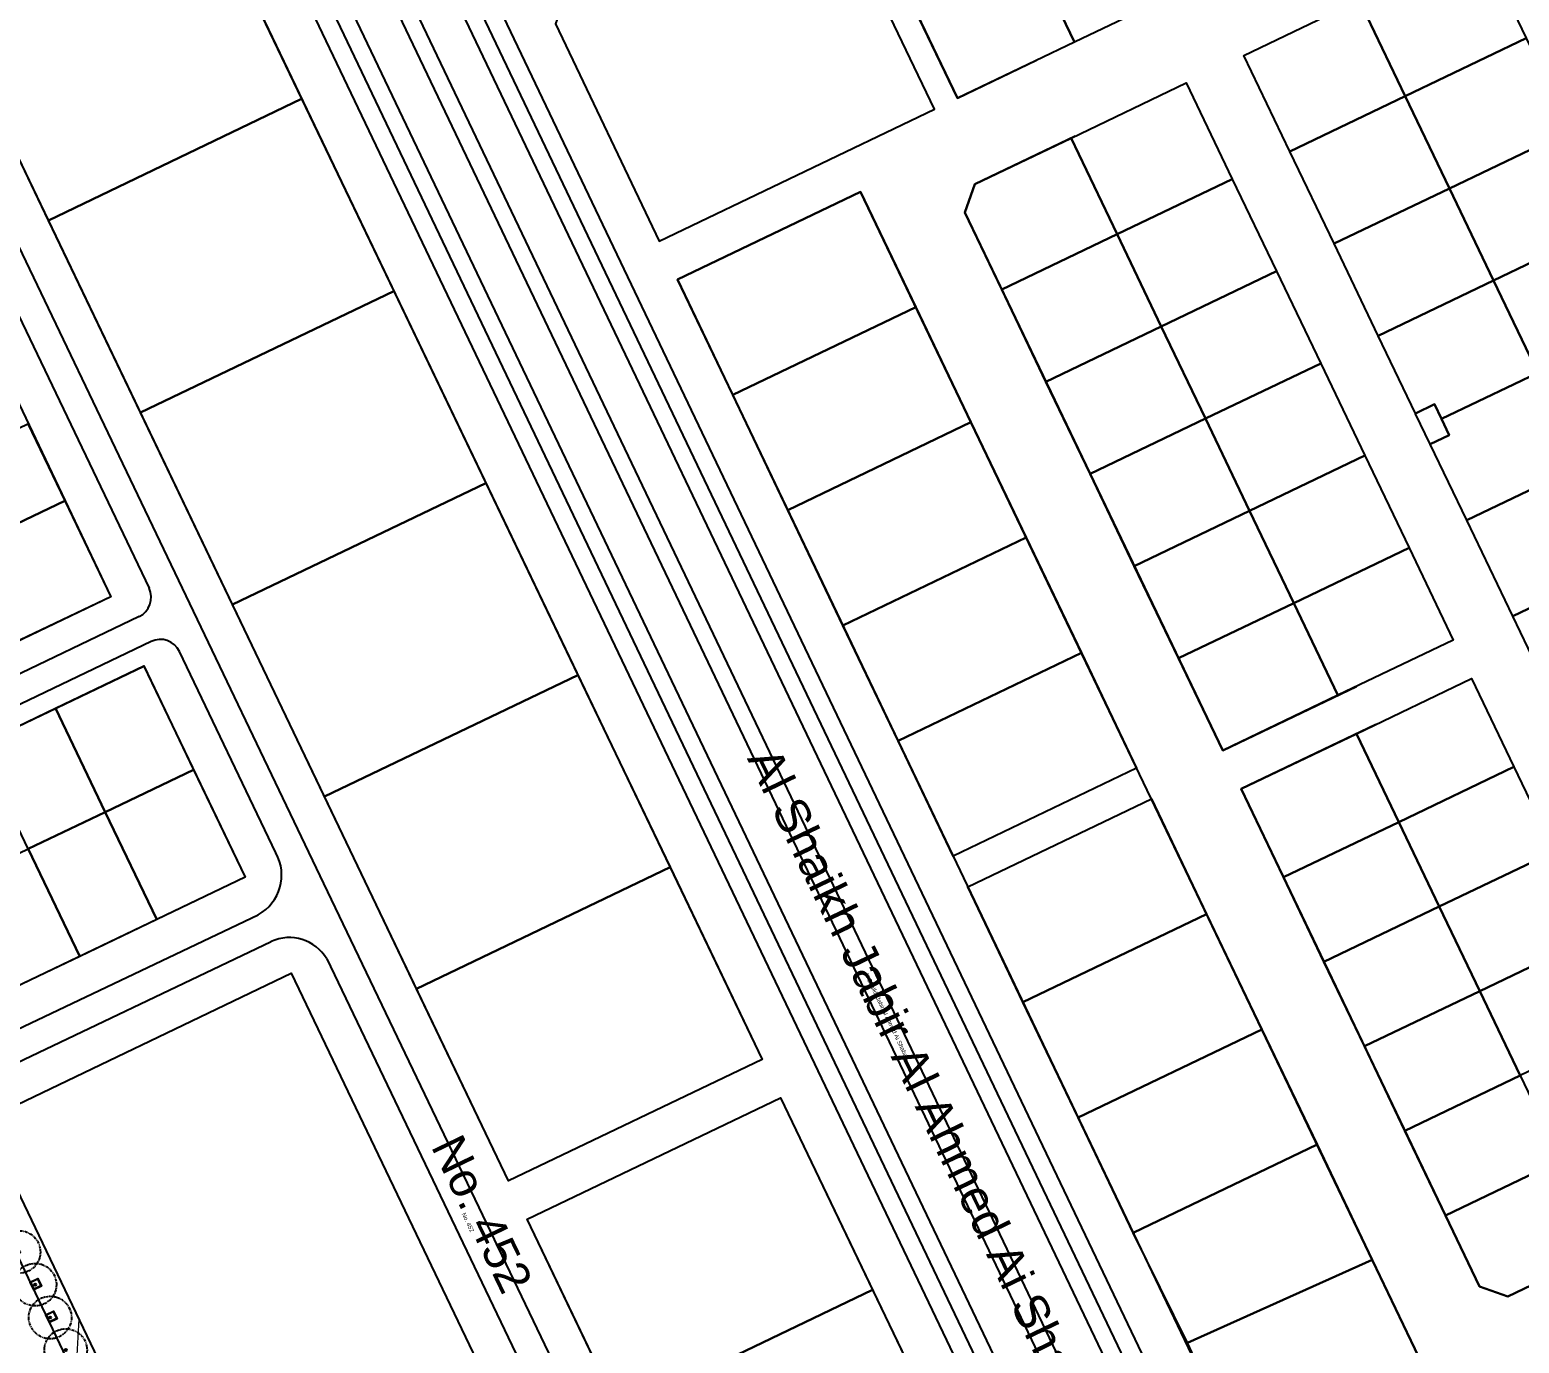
# Model space of a CAD drawing. Header units: metres. Extents: x 678805 to 1359287, y 2747329 to 5497370.
# Drawn here: x 679985.9 to 680335.4, y 2748784.8 to 2749093.1 of the extents above; entities that cross this region are included whole.
import ezdxf
from ezdxf.enums import TextEntityAlignment as Align

# ---------------------------------------------------------------- set-up
doc = ezdxf.new("R2010")
doc.units = ezdxf.units.M
for name, pattern in [('XREF_MON_EIT SUPPORT$0$HIDDEN', [0.375, 0.25, -0.125]), ('XREF_MON_EIT SUPPORT$0$LIM ACERAS$0$PHANTOM2', [1.25, 0.625, -0.125, 0.125, -0.125, 0.125, -0.125]), ('XREF_MON_GENERAL_LAYOUT$0$ACAD_ISO03W100', [30, 12, -18])]:
    doc.linetypes.add(name, pattern=pattern)
for name, color, linetype in [('00_XREF_TWQ_URBAN CONTEXT', 7, 'Continuous'), ('XREF_MON_EIT SUPPORT$0$01-TX-NOM Carrers-500', 253, 'Continuous'), ('XREF_MON_EIT SUPPORT$0$01-TX-NOM Carrers_1-2000', 8, 'Continuous'), ('XREF_MON_EIT SUPPORT$0$02-L-Material Change', 253, 'Continuous'), ('XREF_MON_EIT SUPPORT$0$L-Límite Acera', 9, 'Continuous'), ('XREF_MON_EIT SUPPORT$0$L-Límite Parcela', 5, 'Continuous'), ('XREF_MON_EIT SUPPORT$0$SL_TREE_CANOPY_', 254, 'XREF_MON_EIT SUPPORT$0$HIDDEN'), ('XREF_MON_EIT SUPPORT$0$SL_TREE_TRUNK_', 254, 'Continuous'), ('XREF_MON_EIT SUPPORT$0$SL_Trees_out_of_scope_', 254, 'Continuous'), ('XREF_MON_GENERAL_LAYOUT$0$00_Sorround Parcels', 252, 'XREF_MON_GENERAL_LAYOUT$0$ACAD_ISO03W100'), ('XREF_MON_URBAN CONTEXT$0$Parcel', 7, 'Continuous'), ('XREF_MON_URBAN CONTEXT$0$XREF_MON_EIT SUPPORT', 7, 'Continuous')]:
    doc.layers.add(name, color=color, linetype=linetype)
doc.layers.add('02-L-Waterfeatures 01', color=7, linetype='Continuous', true_color=0x4da6ff)
doc.layers.add('XREF_MON_GENERAL_LAYOUT$0$02-L-Level Curves 0.25-0.75m', color=33, linetype='Continuous', lineweight=5)
doc.styles.add('XREF_MON_EIT SUPPORT$0$Standard', font='arial.ttf')
doc.styles.add('XREF_MON_GENERAL_LAYOUT$0$Standard', font='arial.ttf')

# ---------------------------------------------------------------- blocks, each defined once
blk = doc.blocks.new('XREF_MON_EIT SUPPORT$0$ALCORQUE 1.8X1.8 con borde')
at = {"layer": 'XREF_MON_EIT SUPPORT$0$02-L-Material Change', "color": 254}
for points in [[(679587.39, 2748672.47), (679589.19, 2748673.33), (679590.05, 2748671.52), (679588.25, 2748670.66), (679587.39, 2748672.47)], [(679587.52, 2748672.42), (679589.14, 2748673.2), (679589.92, 2748671.57), (679588.29, 2748670.8), (679587.52, 2748672.42)]]:
    blk.add_lwpolyline(points, dxfattribs=at)
blk = doc.blocks.new('XREF_MON_EIT SUPPORT$0$trees_outofboundaries')
at = {"layer": 'XREF_MON_EIT SUPPORT$0$SL_TREE_TRUNK_'}
h = blk.add_hatch(color=256, dxfattribs=at)
h.dxf.hatch_style = 1
edge = h.paths.add_edge_path()
edge.add_arc((0, 0), 0.25, 0, 360)
at = {"layer": 'XREF_MON_EIT SUPPORT$0$SL_TREE_CANOPY_', "linetype": 'XREF_MON_EIT SUPPORT$0$LIM ACERAS$0$PHANTOM2'}
blk.add_circle((0, 0), 5, dxfattribs=at)
at = {"layer": 'XREF_MON_EIT SUPPORT$0$SL_TREE_TRUNK_'}
blk.add_circle((0, 0), 0.25, dxfattribs=at)
blk = doc.blocks.new('XREF_MON_EIT SUPPORT')
at = {"layer": 'XREF_MON_EIT SUPPORT$0$L-Límite Acera'}
for p, q in [((680357.4, 2748458.17), (679961.56, 2749287.19)), ((679881.57, 2749254.41), (680054.82, 2748892.74)), ((679907.52, 2749184.03), (680013.86, 2748962.04)), ((680011.51, 2748955.37), (679962.13, 2748931.71)), ((680014.32, 2748949.52), (679717.42, 2748807.29)), ((680043.63, 2748899.88), (680020.98, 2748947.17)), ((680054.82, 2748892.74), (680275.48, 2748432.1)), ((679972.84, 2748853.68), (680039.49, 2748885.39)), ((680055.55, 2748875.01), (680115.93, 2748748.97))]:
    blk.add_line(p, q, dxfattribs=at)
for points in [[(680393.49, 2748475.41), (679998, 2749303.72, -0.413894), (680002.71, 2749317.05), (680761.78, 2749680.5, -0.414588), (680775.12, 2749675.79), (680816.34, 2749589.43)], [(680389.61, 2748473.55), (679994.99, 2749300.06, 0.414214), (679992.32, 2749301), (679992.23, 2749300.96, 0.414214), (679991.29, 2749298.29), (680385.91, 2748471.79)], [(680377.25, 2748467.65), (679982.63, 2749294.14, 0.414214), (679979.96, 2749295.08), (679979.96, 2749295.08, 0.414214), (679979.02, 2749292.42), (680373.64, 2748465.93)], [(680364.98, 2748461.79), (679970.36, 2749288.26, 0.414533), (679967.69, 2749289.21), (679967.6, 2749289.16, 0.413894), (679966.66, 2749286.5), (680361.28, 2748460.02)]]:
    blk.add_lwpolyline(points, format="xyb", dxfattribs=at)
for points in [[(679975.86, 2748847.36), (680042.51, 2748879.08)], [(680033.75, 2748699.05), (679965.84, 2748841.26)]]:
    blk.add_lwpolyline(points, dxfattribs=at)
for centre, radius, start, end in [((680009.35, 2748959.88), 5, 295.5962, 25.5961), ((680016.48, 2748945.01), 5, 25.5961, 115.596), ((680034.3, 2748894.72), 10.67, 299.0849, 28.9563), ((680046.81, 2748869.93), 10.11, 30.1539, 115.1681)]:
    blk.add_arc(centre, radius, start, end, dxfattribs=at)
at = {"layer": 'XREF_MON_EIT SUPPORT$0$L-Límite Parcela'}
for points in [[(679925.44, 2749183.66), (679896.34, 2749244.4), (679901.04, 2749257.74), (679942.39, 2749277.53), (679955.73, 2749272.83), (680157.75, 2748851.43), (680098.24, 2748822.93), (679925.44, 2749183.66)], [(679955.73, 2749272.83), (680157.75, 2748851.43)], [(680157.75, 2748851.43), (680098.25, 2748822.91), (679896.34, 2749244.4)], [(680194.16, 2749140.74), (680177, 2749132.52), (680203.58, 2749077.06), (680222.15, 2749085.96)], [(680171.59, 2749129.93), (680111.6, 2749101.18), (680109.24, 2749094.51), (680133.6, 2749043.53), (680198.17, 2749074.47), (680171.59, 2749129.93)], [(680231.25, 2749068.14), (680207.71, 2749056.86), (680205.36, 2749050.19), (680265.85, 2748923.94), (680297.22, 2748938.97)], [(680180.84, 2749055.08), (680137.91, 2749034.51), (680271.35, 2748755.25), (680314.58, 2748775.96), (680180.84, 2749055.08)], [(679718.62, 2748802.94), (680012.63, 2748943.77)], [(680012.63, 2748943.77), (680036.39, 2748894.17)], [(680301.77, 2748930.06), (680270.18, 2748914.92), (680326.13, 2748798.13), (680332.8, 2748795.78), (680362.97, 2748810.24)], [(680036.39, 2748894.17), (679742.38, 2748753.33)], [(680287.05, 2748428.79), (680102.57, 2748813.89), (680162.07, 2748842.42), (680345.17, 2748460.48)]]:
    blk.add_lwpolyline(points, dxfattribs=at)
blk.add_lwpolyline([(679853.91, 2749159.36), (679899.63, 2749181.12), (680004.85, 2748960.01), (679959.13, 2748938.25)], close=True, dxfattribs=at)
at = {"layer": 'XREF_MON_EIT SUPPORT$0$02-L-Material Change', "color": 254, "rotation": 0.08615487837124504}
for p in [(4532.47, -892.09), (4536.13, -899.76)]:
    blk.add_blockref('XREF_MON_EIT SUPPORT$0$ALCORQUE 1.8X1.8 con borde', p, dxfattribs=at)
at = {"layer": 'XREF_MON_EIT SUPPORT$0$SL_Trees_out_of_scope_'}
for p in [(679983.34, 2748806.22), (679987.11, 2748798.55), (679990.64, 2748790.83), (679994.3, 2748783.2)]:
    blk.add_blockref('XREF_MON_EIT SUPPORT$0$trees_outofboundaries', p, dxfattribs=at)
at = {"layer": 'XREF_MON_EIT SUPPORT$0$01-TX-NOM Carrers-500', "ltscale": 0.3, "style": 'XREF_MON_EIT SUPPORT$0$Standard'}
for s, p in [('Al Shaikh Jabir Al Ahmed Ai Shaba', (680181.67, 2748871.57)), ('No. 452', (680087.18, 2748815.14))]:
    blk.add_text(s, height=1, rotation=295.6936, dxfattribs=at).set_placement(p)
at = {"layer": 'XREF_MON_EIT SUPPORT$0$01-TX-NOM Carrers_1-2000', "ltscale": 0.3, "style": 'XREF_MON_EIT SUPPORT$0$Standard'}
for s, p in [('Al Shaikh Jabir Al Ahmed Ai Shaba', (680154.15, 2748922.08)), ('No. 452', (680079.93, 2748831.04))]:
    blk.add_text(s, height=8, rotation=295.7375, dxfattribs=at).set_placement(p)
blk = doc.blocks.new('XREF_MON_URBAN CONTEXT')
at = {"layer": 'XREF_MON_URBAN CONTEXT$0$Parcel'}
for points in [[(680252.73, 2749100.61), (680231.08, 2749090.24), (680218.12, 2749117.29), (680239.76, 2749127.66), (680252.73, 2749100.61)], [(680049.67, 2749076.87), (679990.24, 2749048.38), (679968.64, 2749093.47), (680028.06, 2749121.95), (680049.67, 2749076.87)], [(680231.08, 2749090.24), (680203.58, 2749077.06), (680190.61, 2749104.11), (680204.59, 2749110.81), (680218.12, 2749117.29), (680231.08, 2749090.24)], [(680337.1, 2749091.14), (680308.69, 2749077.53), (680297.89, 2749100.07), (680326.3, 2749113.68), (680337.1, 2749091.14)], [(680308.69, 2749077.53), (680281.64, 2749064.56), (680270.84, 2749087.11), (680297.89, 2749100.07), (680308.69, 2749077.53)], [(680347.47, 2749069.49), (680319.07, 2749055.88), (680308.69, 2749077.53), (680337.1, 2749091.14), (680347.47, 2749069.49)], [(680268.11, 2749058.08), (680241.06, 2749045.12), (680230.26, 2749067.66), (680257.31, 2749080.63), (680268.11, 2749058.08)], [(680071.29, 2749031.78), (680011.84, 2749003.28), (679990.24, 2749048.38), (680049.67, 2749076.87), (680071.29, 2749031.78)], [(680319.07, 2749055.88), (680292.01, 2749042.92), (680281.64, 2749064.56), (680308.69, 2749077.53), (680319.07, 2749055.88)], [(680241.06, 2749045.12), (680214, 2749032.16), (680205.36, 2749050.19), (680207.71, 2749056.86), (680230.26, 2749067.66), (680241.06, 2749045.12)], [(680357.84, 2749047.85), (680329.44, 2749034.24), (680319.07, 2749055.88), (680347.47, 2749069.49), (680357.84, 2749047.85)], [(680278.48, 2749036.44), (680251.43, 2749023.47), (680241.06, 2749045.12), (680268.11, 2749058.08), (680278.48, 2749036.44)], [(680193.81, 2749028.02), (680150.85, 2749007.44), (680137.91, 2749034.51), (680180.84, 2749055.08), (680193.81, 2749028.02)], [(680329.44, 2749034.24), (680302.38, 2749021.28), (680292.01, 2749042.92), (680319.07, 2749055.88), (680329.44, 2749034.24)], [(680368.21, 2749026.21), (680339.81, 2749012.59), (680329.44, 2749034.24), (680357.84, 2749047.85), (680368.21, 2749026.21)], [(680251.43, 2749023.47), (680224.37, 2749010.51), (680214, 2749032.16), (680241.06, 2749045.12), (680251.43, 2749023.47)], [(680288.85, 2749014.79), (680261.8, 2749001.83), (680251.43, 2749023.47), (680278.48, 2749036.44), (680288.85, 2749014.79)], [(680339.81, 2749012.59), (680334.3, 2749009.96), (680317.23, 2749001.78), (680315.59, 2749005.2), (680311.12, 2749003.03), (680302.38, 2749021.28), (680329.44, 2749034.24), (680339.81, 2749012.59)], [(680092.9, 2748986.69), (680033.44, 2748958.19), (680011.84, 2749003.28), (680071.29, 2749031.78), (680092.9, 2748986.69)], [(680206.77, 2749000.97), (680163.78, 2748980.37), (680150.85, 2749007.44), (680193.81, 2749028.02), (680206.77, 2749000.97)], [(680261.8, 2749001.83), (680234.74, 2748988.87), (680224.37, 2749010.51), (680251.43, 2749023.47), (680261.8, 2749001.83)], [(680299.22, 2748993.15), (680272.17, 2748980.19), (680261.8, 2749001.83), (680288.85, 2749014.79), (680299.22, 2748993.15)], [(680350.18, 2748990.95), (680323.12, 2748977.99), (680314.57, 2748995.84), (680319.04, 2748997.99), (680317.23, 2749001.78), (680334.3, 2749009.96), (680339.81, 2749012.59), (680350.18, 2748990.95)], [(680317.23, 2749001.78), (680319.04, 2748997.99), (680314.57, 2748995.84), (680311.14, 2749003), (680311.17, 2749002.98), (680311.12, 2749003.03), (680315.59, 2749005.2), (680317.23, 2749001.78)], [(680219.73, 2748973.91), (680176.72, 2748953.3), (680163.78, 2748980.37), (680206.77, 2749000.97), (680219.73, 2748973.91)], [(680272.17, 2748980.19), (680245.11, 2748967.22), (680234.74, 2748988.87), (680261.8, 2749001.83), (680272.17, 2748980.19)], [(679994.05, 2748982.56), (679971.51, 2748971.75), (679962.87, 2748989.79), (679985.41, 2749000.59), (679994.05, 2748982.56)], [(680309.59, 2748971.51), (680282.54, 2748958.54), (680272.17, 2748980.19), (680299.22, 2748993.15), (680309.59, 2748971.51)], [(680360.98, 2748968.4), (680333.92, 2748955.44), (680323.12, 2748977.99), (680350.18, 2748990.95), (680360.98, 2748968.4)], [(680114.52, 2748941.61), (680055.05, 2748913.1), (680033.44, 2748958.19), (680092.9, 2748986.69), (680114.52, 2748941.61)], [(679982.31, 2748949.21), (679971.51, 2748971.75), (679994.05, 2748982.56), (680004.85, 2748960.01), (679982.31, 2748949.21)], [(680282.54, 2748958.54), (680255.48, 2748945.58), (680245.11, 2748967.22), (680272.17, 2748980.19), (680282.54, 2748958.54)], [(680232.69, 2748946.86), (680189.65, 2748926.23), (680176.72, 2748953.3), (680219.73, 2748973.91), (680232.69, 2748946.86)], [(680292.91, 2748936.9), (680282.54, 2748958.54), (680309.59, 2748971.51), (680319.96, 2748949.86), (680292.91, 2748936.9)], [(680371.78, 2748945.86), (680344.73, 2748932.9), (680333.92, 2748955.44), (680360.98, 2748968.4), (680371.78, 2748945.86)], [(680292.91, 2748936.9), (680265.85, 2748923.94), (680255.48, 2748945.58), (680282.54, 2748958.54), (680292.91, 2748936.9)], [(680189.65, 2748926.23), (680232.69, 2748946.86), (680245.66, 2748919.8), (680202.58, 2748899.17), (680189.65, 2748926.23)], [(680024.29, 2748919.43), (680003.55, 2748909.49), (679991.89, 2748933.84), (680012.63, 2748943.78), (680024.29, 2748919.43)], [(680136.13, 2748896.52), (680076.65, 2748868), (680055.05, 2748913.1), (680114.52, 2748941.61), (680136.13, 2748896.52)], [(680334.22, 2748920.1), (680307.17, 2748907.14), (680297.23, 2748927.88), (680324.29, 2748940.84), (680334.22, 2748920.1)], [(680003.55, 2748909.49), (679985.51, 2748900.85), (679973.85, 2748925.2), (679991.89, 2748933.84), (680003.55, 2748909.49)], [(680307.17, 2748907.14), (680280.11, 2748894.18), (680270.18, 2748914.92), (680297.23, 2748927.88), (680307.17, 2748907.14)], [(680015.65, 2748884.24), (680003.55, 2748909.49), (680024.29, 2748919.43), (680036.39, 2748894.17), (680015.65, 2748884.24)], [(680343.73, 2748900.26), (680316.67, 2748887.3), (680307.17, 2748907.14), (680334.22, 2748920.1), (680343.73, 2748900.26)], [(680262.08, 2748885.53), (680218.97, 2748864.88), (680206.03, 2748891.95), (680249.11, 2748912.59), (680262.08, 2748885.53)], [(680015.65, 2748884.24), (679997.61, 2748875.6), (679985.51, 2748900.85), (680003.55, 2748909.49), (680015.65, 2748884.24)], [(680316.67, 2748887.3), (680289.62, 2748874.34), (680280.11, 2748894.18), (680307.17, 2748907.14), (680316.67, 2748887.3)], [(679997.61, 2748875.6), (679979.57, 2748866.96), (679967.48, 2748892.21), (679985.51, 2748900.85), (679997.61, 2748875.6)], [(680353.24, 2748880.42), (680326.18, 2748867.46), (680316.67, 2748887.3), (680343.73, 2748900.26), (680353.24, 2748880.42)], [(680076.65, 2748868), (680136.13, 2748896.52), (680157.75, 2748851.43), (680098.25, 2748822.91), (680076.65, 2748868)], [(680275.04, 2748858.48), (680231.9, 2748837.81), (680218.97, 2748864.88), (680262.08, 2748885.53), (680275.04, 2748858.48)], [(680326.18, 2748867.46), (680299.13, 2748854.5), (680289.62, 2748874.34), (680316.67, 2748887.3), (680326.18, 2748867.46)], [(680362.74, 2748860.58), (680335.69, 2748847.62), (680326.18, 2748867.46), (680353.24, 2748880.42), (680362.74, 2748860.58)], [(680108.54, 2748743.56), (680036.39, 2748709), (679975.04, 2748837.06), (680047.19, 2748871.63), (680108.54, 2748743.56)], [(680335.69, 2748847.62), (680308.63, 2748834.66), (680299.13, 2748854.5), (680326.18, 2748867.46), (680335.69, 2748847.62)], [(680288, 2748831.42), (680244.84, 2748810.74), (680231.9, 2748837.81), (680275.04, 2748858.48), (680288, 2748831.42)], [(680345.19, 2748827.78), (680318.14, 2748814.82), (680308.63, 2748834.66), (680335.69, 2748847.62), (680345.19, 2748827.78)], [(680183.68, 2748797.33), (680124.17, 2748768.8), (680102.57, 2748813.89), (680162.07, 2748842.42), (680183.68, 2748797.33)], [(680300.97, 2748804.37), (680257.59, 2748784.93), (680244.84, 2748810.74), (680288, 2748831.42), (680300.97, 2748804.37)], [(680355.35, 2748806.59), (680332.8, 2748795.78), (680326.13, 2748798.13), (680318.14, 2748814.82), (680345.19, 2748827.78), (680355.35, 2748806.59)], [(680257.59, 2748784.93), (680300.97, 2748804.37), (680314.58, 2748775.96), (680271.35, 2748755.25), (680257.59, 2748784.93)], [(680205.3, 2748752.24), (680145.77, 2748723.71), (680124.17, 2748768.8), (680183.68, 2748797.33), (680205.3, 2748752.24)]]:
    blk.add_lwpolyline(points, close=True, dxfattribs=at)
at = {"layer": 'XREF_MON_URBAN CONTEXT$0$XREF_MON_EIT SUPPORT'}
blk.add_blockref('XREF_MON_EIT SUPPORT', (0, 0), dxfattribs=at)
blk = doc.blocks.new('XREF_MON_GENERAL_LAYOUT')
at = {"layer": 'XREF_MON_GENERAL_LAYOUT$0$00_Sorround Parcels', "lineweight": 9, "ltscale": 0.1}
blk.add_lwpolyline([(679975.04, 2748837.06), (680047.19, 2748871.62), (680108.54, 2748743.56), (680036.39, 2748709)], close=True, dxfattribs=at)
at = {"layer": 'XREF_MON_GENERAL_LAYOUT$0$02-L-Level Curves 0.25-0.75m', "ltscale": 0.3}
blk.add_lwpolyline([(679997.38, 2748790.44), (679995.79, 2748762.29)], dxfattribs=at)
at = {"style": 'XREF_MON_GENERAL_LAYOUT$0$Standard'}
for tag, rotation, p in [('604,00', 330.2643, (679905.77, 2748776.56)), ('603,00', 330.2643, (679901.86, 2748753.48)), ('600,00', 133.826, (679944.6, 2748745.15)), ('602,00', 330.2643, (679883.32, 2748738.73)), ('601,00', 117.8906, (679920.97, 2748732.87)), ('601,00', 330.2643, (679864.78, 2748723.98)), ('601,00', 40.8833, (679701.8, 2748703.89, 1.17)), ('600,00', 40.8833, (679777.41, 2748705.44, 1.17)), ('598,00', 62.091, (679810.27, 2748702.62)), ('602,00', 330.2643, (679941.27, 2748705.48)), ('600,00', 330.2643, (679877.78, 2748691.13)), ('600,00', 19.5511, (679920.44, 2748685.5)), ('601,00', 330.2643, (679934.81, 2748683.8)), ('599,00', 330.2643, (679854.57, 2748679.06)), ('600,00', 88.3928, (679743.91, 2748675.57)), ('599,00', 20.6086, (679924.26, 2748675.22)), ('601,00', 88.3928, (679728.03, 2748671.32, -2)), ('602,00', 88.3928, (679711.83, 2748665.97, -1)), ('603,00', 88.3928, (679695.62, 2748660.61)), ('599,00', 40.8833, (679788.81, 2748655.83, 1.17)), ('601,00', 40.8833, (679627.61, 2748644.6, 1.17)), ('603,00', 41.7058, (679702.5, 2748628.48, 1.17)), ('600,00', 40.8833, (679645.92, 2748597.93, 1.17)), ('599,00', 34.2277, (679673.57, 2748555.14, 5.34))]:
    blk.add_attdef(tag, text='', height=1, rotation=rotation, dxfattribs=at).set_placement(p, align=Align.MIDDLE)
at = {"ltscale": 0.3, "style": 'XREF_MON_GENERAL_LAYOUT$0$Standard'}
for tag, rotation, p in [('603,50', 330.2643, (679911.5, 2748760.57)), ('602,50', 330.2643, (679892.86, 2748745.85)), ('600,50', 133.826, (679933.05, 2748738.73)), ('601,50', 330.2643, (679873.58, 2748731.67)), ('601,50', 101.2857, (679909.52, 2748726.95)), ('602,50', 330.2643, (679948.62, 2748713.86)), ('600,50', 39.606, (679743.24, 2748706.97)), ('600,50', 330.2643, (679880.27, 2748702.73)), ('600,50', 17.3537, (679917.62, 2748690.55)), ('599,50', 330.2643, (679867.2, 2748684.72)), ('599,50', 18.8944, (679921.71, 2748680.58)), ('599,50', 39.606, (679778.99, 2748677.24)), ('600,50', 88.3928, (679735.92, 2748673.59)), ('601,50', 88.3928, (679719.91, 2748668.58)), ('602,50', 88.3928, (679703.47, 2748663.45)), ('601,50', 39.606, (679610.51, 2748662.06)), ('598,50', 330.2643, (679861.77, 2748662.4)), ('600,00', 41.7058, (679752.31, 2748637.69)), ('602,00', 41.7058, (679720.17, 2748633.1, 1.17)), ('601,00', 41.7058, (679736.04, 2748634.54)), ('599,00', 35.0835, (679763.04, 2748634.42, 1.17)), ('600,00', 35.0835, (679747.06, 2748629.9, 1.17)), ('601,00', 35.0835, (679731.25, 2748625.24, 1.17)), ('600,50', 39.606, (679636.92, 2748621.34)), ('602,00', 35.0835, (679715.4, 2748620.64, 1.17)), ('599,50', 28.7604, (679659.48, 2748574.32))]:
    blk.add_attdef(tag, text='', height=1, rotation=rotation, dxfattribs=at).set_placement(p, align=Align.MIDDLE)

msp = doc.modelspace()

# ---------------------------------------------------------------- block references
at = {"layer": '00_XREF_TWQ_URBAN CONTEXT'}
msp.add_blockref('XREF_MON_URBAN CONTEXT', (0, 0), dxfattribs=at)
at = {"layer": '02-L-Waterfeatures 01', "color": 18, "true_color": 0x000000}
msp.add_blockref('XREF_MON_GENERAL_LAYOUT', (0, 0), dxfattribs=at)

doc.saveas('drawing.dxf')
